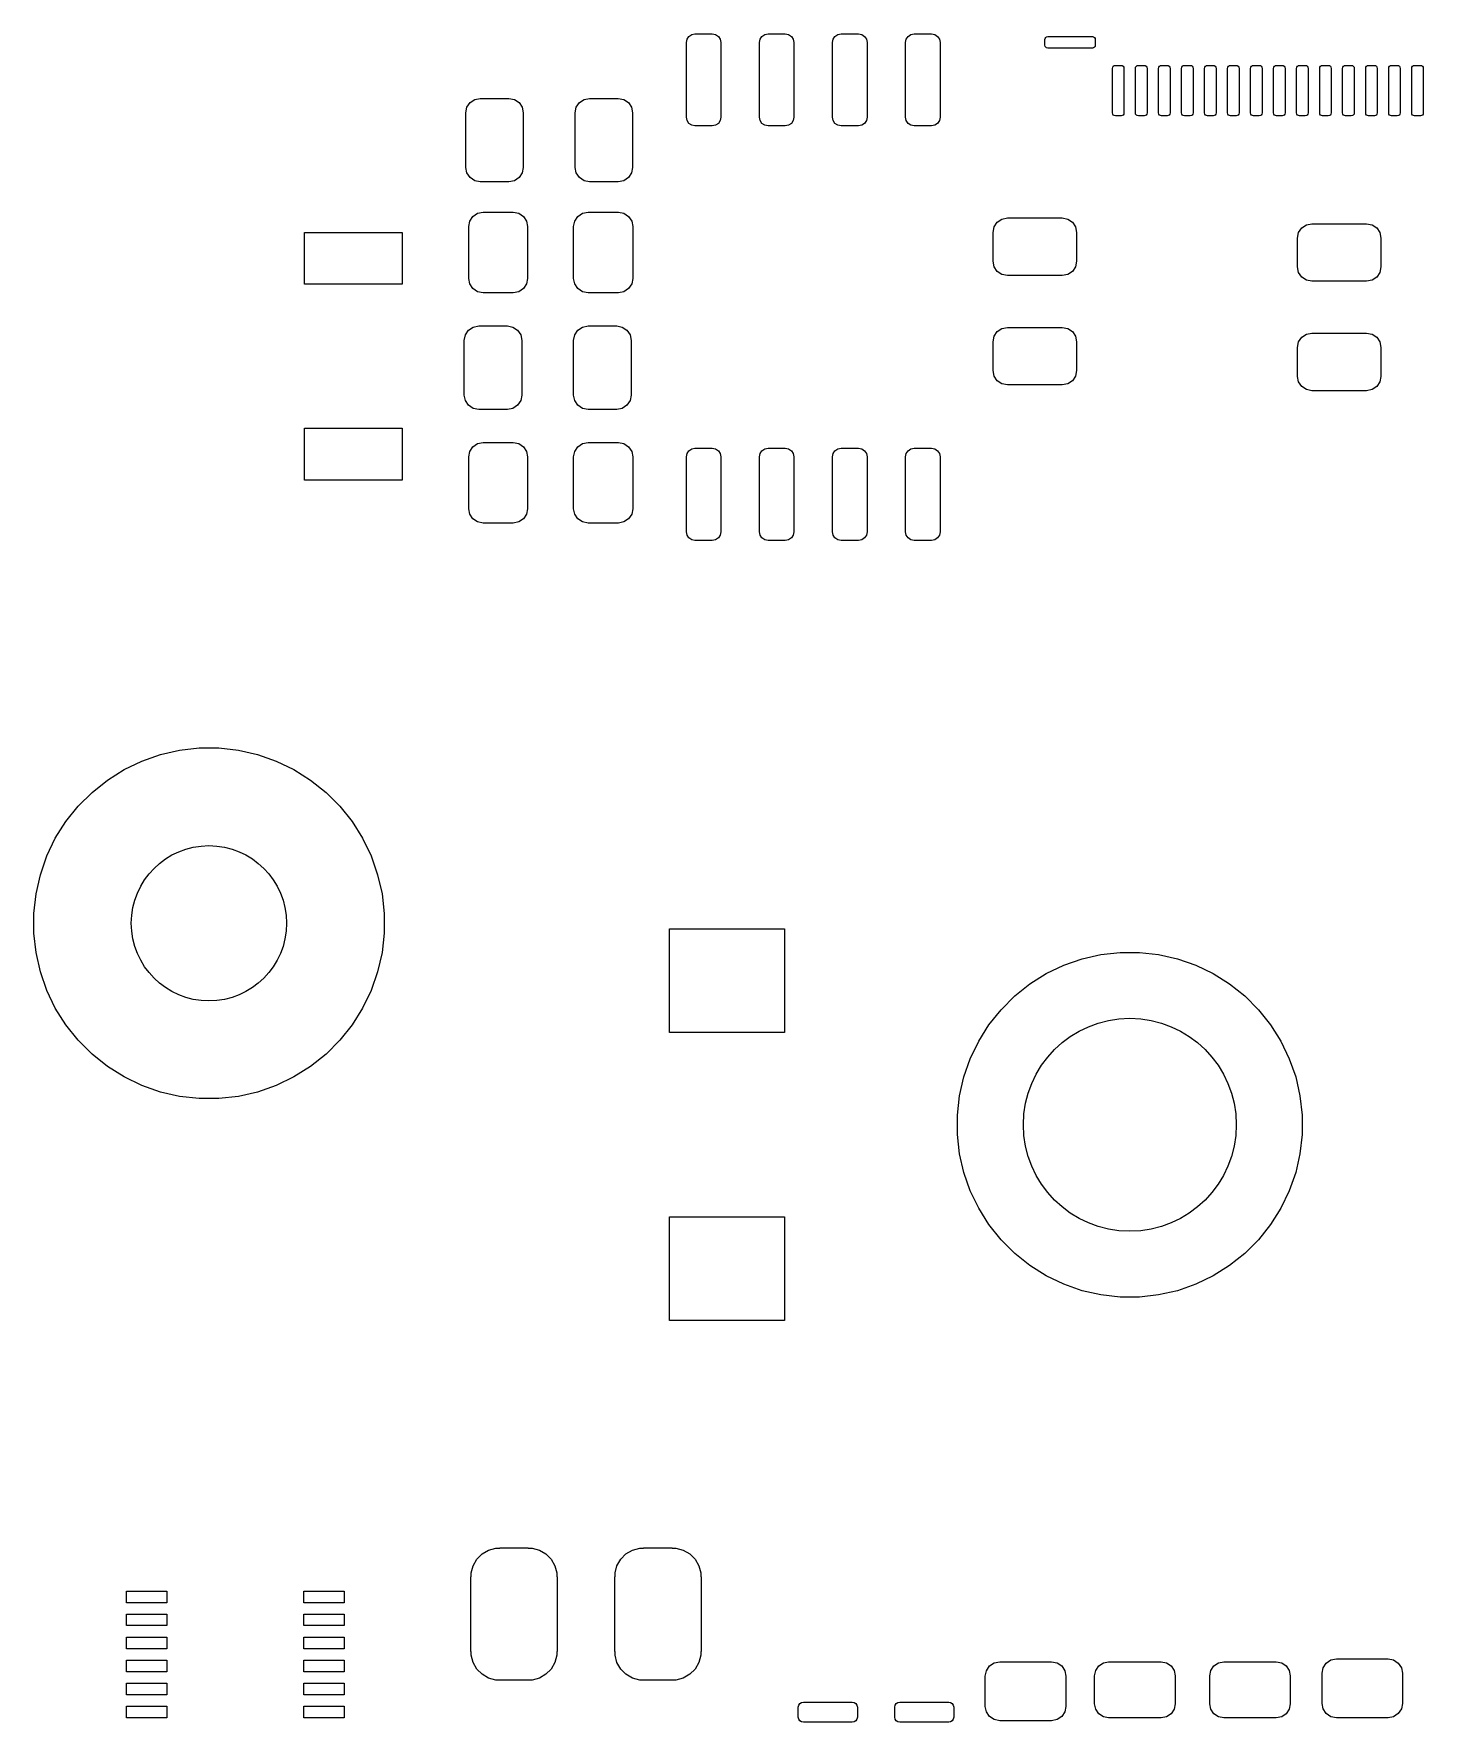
# Model space of a CAD drawing. Header units: inches. Extents: x 0.71 to 7.54, y -5.09 to -0.82.
# Drawn here: x 3.384 to 4.335, y -3.046 to -1.892 of the extents above; entities that cross this region are included whole.
import ezdxf

# ---------------------------------------------------------------- set-up
doc = ezdxf.new("R2010")
doc.units = ezdxf.units.IN
doc.header["$MEASUREMENT"] = 0
doc.layers.add('BLACK', color=250, linetype='CONTINUOUS')

msp = doc.modelspace()

# ---------------------------------------------------------------- linework, layer by layer
at = {"layer": 'BLACK', "linetype": 'CONTINUOUS'}
for p, q in [((3.831, -1.8954), (3.8322, -1.8935)), ((3.8322, -1.8935), (3.8342, -1.8922)), ((3.8342, -1.8922), (3.8364, -1.8917)), ((3.8364, -1.8917), (3.8482, -1.8917)), ((3.8482, -1.8917), (3.8505, -1.8922)), ((3.8505, -1.8922), (3.8524, -1.8935)), ((3.8524, -1.8935), (3.8537, -1.8954)), ((3.881, -1.8954), (3.8822, -1.8935)), ((3.8822, -1.8935), (3.8842, -1.8922)), ((3.8842, -1.8922), (3.8864, -1.8917)), ((3.8864, -1.8917), (3.8982, -1.8917)), ((3.8982, -1.8917), (3.9005, -1.8922)), ((3.9005, -1.8922), (3.9024, -1.8935)), ((3.9024, -1.8935), (3.9037, -1.8954)), ((3.931, -1.8954), (3.9322, -1.8935)), ((3.9322, -1.8935), (3.9342, -1.8922)), ((3.9342, -1.8922), (3.9364, -1.8917)), ((3.9364, -1.8917), (3.9482, -1.8917)), ((3.9482, -1.8917), (3.9505, -1.8922)), ((3.9505, -1.8922), (3.9524, -1.8935)), ((3.9524, -1.8935), (3.9537, -1.8954)), ((3.981, -1.8954), (3.9822, -1.8935)), ((3.9822, -1.8935), (3.9842, -1.8922)), ((3.9842, -1.8922), (3.9864, -1.8917)), ((3.9864, -1.8917), (3.9982, -1.8917)), ((3.9982, -1.8917), (4.0005, -1.8922)), ((4.0005, -1.8922), (4.0024, -1.8935)), ((4.0024, -1.8935), (4.0037, -1.8954)), ((3.8305, -1.8976), (3.831, -1.8954)), ((3.8305, -1.9488), (3.8305, -1.8976)), ((3.8537, -1.8954), (3.8541, -1.8976)), ((3.8541, -1.8976), (3.8541, -1.9488)), ((3.8805, -1.8976), (3.881, -1.8954)), ((3.8805, -1.9488), (3.8805, -1.8976)), ((3.9037, -1.8954), (3.9041, -1.8976)), ((3.9041, -1.8976), (3.9041, -1.9488)), ((3.9305, -1.8976), (3.931, -1.8954)), ((3.9305, -1.9488), (3.9305, -1.8976)), ((3.9537, -1.8954), (3.9541, -1.8976)), ((3.9541, -1.8976), (3.9541, -1.9488)), ((3.9805, -1.8976), (3.981, -1.8954)), ((3.9805, -1.9488), (3.9805, -1.8976)), ((4.0037, -1.8954), (4.0041, -1.8976)), ((4.0041, -1.8976), (4.0041, -1.9488)), ((4.0758, -1.8957), (4.0759, -1.8949)), ((4.0758, -1.8996), (4.0758, -1.8957)), ((4.0759, -1.9004), (4.0758, -1.8996)), ((4.0759, -1.8949), (4.0764, -1.8943)), ((4.0764, -1.901), (4.0759, -1.9004)), ((4.0764, -1.8943), (4.077, -1.8939)), ((4.077, -1.9014), (4.0764, -1.901)), ((4.077, -1.8939), (4.0778, -1.8937)), ((4.0778, -1.9016), (4.077, -1.9014)), ((4.0778, -1.8937), (4.1083, -1.8937)), ((4.1083, -1.9016), (4.0778, -1.9016)), ((4.1083, -1.8937), (4.109, -1.8939)), ((4.109, -1.9014), (4.1083, -1.9016)), ((4.109, -1.8939), (4.1097, -1.8943)), ((4.1097, -1.901), (4.109, -1.9014)), ((4.1097, -1.8943), (4.1101, -1.8949)), ((4.1101, -1.9004), (4.1097, -1.901)), ((4.1101, -1.8949), (4.1102, -1.8957)), ((4.1102, -1.8996), (4.1101, -1.9004)), ((4.1102, -1.8957), (4.1102, -1.8996)), ((4.122, -1.9154), (4.1222, -1.9146)), ((4.122, -1.9459), (4.122, -1.9154)), ((4.1222, -1.9146), (4.1226, -1.914)), ((4.1226, -1.914), (4.1233, -1.9135)), ((4.1233, -1.9135), (4.124, -1.9134)), ((4.124, -1.9134), (4.128, -1.9134)), ((4.128, -1.9134), (4.1287, -1.9135)), ((4.1287, -1.9135), (4.1293, -1.914)), ((4.1293, -1.914), (4.1298, -1.9146)), ((4.1298, -1.9146), (4.1299, -1.9154)), ((4.1299, -1.9154), (4.1299, -1.9459)), ((4.1378, -1.9154), (4.1379, -1.9146)), ((4.1378, -1.9459), (4.1378, -1.9154)), ((4.1379, -1.9146), (4.1384, -1.914)), ((4.1384, -1.914), (4.139, -1.9135)), ((4.139, -1.9135), (4.1398, -1.9134)), ((4.1398, -1.9134), (4.1437, -1.9134)), ((4.1437, -1.9134), (4.1445, -1.9135)), ((4.1445, -1.9135), (4.1451, -1.914)), ((4.1451, -1.914), (4.1455, -1.9146)), ((4.1455, -1.9146), (4.1457, -1.9154)), ((4.1457, -1.9154), (4.1457, -1.9459)), ((4.1535, -1.9154), (4.1537, -1.9146)), ((4.1535, -1.9459), (4.1535, -1.9154)), ((4.1537, -1.9146), (4.1541, -1.914)), ((4.1541, -1.914), (4.1548, -1.9135)), ((4.1548, -1.9135), (4.1555, -1.9134)), ((4.1555, -1.9134), (4.1594, -1.9134)), ((4.1594, -1.9134), (4.1602, -1.9135)), ((4.1602, -1.9135), (4.1608, -1.914)), ((4.1608, -1.914), (4.1613, -1.9146)), ((4.1613, -1.9146), (4.1614, -1.9154)), ((4.1614, -1.9154), (4.1614, -1.9459)), ((4.1693, -1.9154), (4.1694, -1.9146)), ((4.1693, -1.9459), (4.1693, -1.9154)), ((4.1694, -1.9146), (4.1699, -1.914)), ((4.1699, -1.914), (4.1705, -1.9135)), ((4.1705, -1.9135), (4.1713, -1.9134)), ((4.1713, -1.9134), (4.1752, -1.9134)), ((4.1752, -1.9134), (4.176, -1.9135)), ((4.176, -1.9135), (4.1766, -1.914)), ((4.1766, -1.914), (4.177, -1.9146)), ((4.177, -1.9146), (4.1772, -1.9154)), ((4.1772, -1.9154), (4.1772, -1.9459)), ((4.185, -1.9154), (4.1852, -1.9146)), ((4.185, -1.9459), (4.185, -1.9154)), ((4.1852, -1.9146), (4.1856, -1.914)), ((4.1856, -1.914), (4.1863, -1.9135)), ((4.1863, -1.9135), (4.187, -1.9134)), ((4.187, -1.9134), (4.1909, -1.9134)), ((4.1909, -1.9134), (4.1917, -1.9135)), ((4.1917, -1.9135), (4.1923, -1.914)), ((4.1923, -1.914), (4.1928, -1.9146)), ((4.1928, -1.9146), (4.1929, -1.9154)), ((4.1929, -1.9154), (4.1929, -1.9459)), ((4.2008, -1.9154), (4.2009, -1.9146)), ((4.2008, -1.9459), (4.2008, -1.9154)), ((4.2009, -1.9146), (4.2014, -1.914)), ((4.2014, -1.914), (4.202, -1.9135)), ((4.202, -1.9135), (4.2028, -1.9134)), ((4.2028, -1.9134), (4.2067, -1.9134)), ((4.2067, -1.9134), (4.2074, -1.9135)), ((4.2074, -1.9135), (4.2081, -1.914)), ((4.2081, -1.914), (4.2085, -1.9146)), ((4.2085, -1.9146), (4.2087, -1.9154)), ((4.2087, -1.9154), (4.2087, -1.9459)), ((4.2165, -1.9154), (4.2167, -1.9146)), ((4.2165, -1.9459), (4.2165, -1.9154)), ((4.2167, -1.9146), (4.2171, -1.914)), ((4.2171, -1.914), (4.2178, -1.9135)), ((4.2178, -1.9135), (4.2185, -1.9134)), ((4.2185, -1.9134), (4.2224, -1.9134)), ((4.2224, -1.9134), (4.2232, -1.9135)), ((4.2232, -1.9135), (4.2238, -1.914)), ((4.2238, -1.914), (4.2243, -1.9146)), ((4.2243, -1.9146), (4.2244, -1.9154)), ((4.2244, -1.9154), (4.2244, -1.9459)), ((4.2323, -1.9154), (4.2324, -1.9146)), ((4.2323, -1.9459), (4.2323, -1.9154)), ((4.2324, -1.9146), (4.2329, -1.914)), ((4.2329, -1.914), (4.2335, -1.9135)), ((4.2335, -1.9135), (4.2343, -1.9134)), ((4.2343, -1.9134), (4.2382, -1.9134)), ((4.2382, -1.9134), (4.2389, -1.9135)), ((4.2389, -1.9135), (4.2396, -1.914)), ((4.2396, -1.914), (4.24, -1.9146)), ((4.24, -1.9146), (4.2402, -1.9154)), ((4.2402, -1.9154), (4.2402, -1.9459)), ((4.248, -1.9154), (4.2482, -1.9146)), ((4.248, -1.9459), (4.248, -1.9154)), ((4.2482, -1.9146), (4.2486, -1.914)), ((4.2486, -1.914), (4.2492, -1.9135)), ((4.2492, -1.9135), (4.25, -1.9134)), ((4.25, -1.9134), (4.2539, -1.9134)), ((4.2539, -1.9134), (4.2547, -1.9135)), ((4.2547, -1.9135), (4.2553, -1.914)), ((4.2553, -1.914), (4.2558, -1.9146)), ((4.2558, -1.9146), (4.2559, -1.9154)), ((4.2559, -1.9154), (4.2559, -1.9459)), ((4.2638, -1.9154), (4.2639, -1.9146)), ((4.2638, -1.9459), (4.2638, -1.9154)), ((4.2639, -1.9146), (4.2644, -1.914)), ((4.2644, -1.914), (4.265, -1.9135)), ((4.265, -1.9135), (4.2657, -1.9134)), ((4.2657, -1.9134), (4.2697, -1.9134)), ((4.2697, -1.9134), (4.2704, -1.9135)), ((4.2704, -1.9135), (4.2711, -1.914)), ((4.2711, -1.914), (4.2715, -1.9146)), ((4.2715, -1.9146), (4.2717, -1.9154)), ((4.2717, -1.9154), (4.2717, -1.9459)), ((4.2795, -1.9154), (4.2797, -1.9146)), ((4.2795, -1.9459), (4.2795, -1.9154)), ((4.2797, -1.9146), (4.2801, -1.914)), ((4.2801, -1.914), (4.2807, -1.9135)), ((4.2807, -1.9135), (4.2815, -1.9134)), ((4.2815, -1.9134), (4.2854, -1.9134)), ((4.2854, -1.9134), (4.2862, -1.9135)), ((4.2862, -1.9135), (4.2868, -1.914)), ((4.2868, -1.914), (4.2873, -1.9146)), ((4.2873, -1.9146), (4.2874, -1.9154)), ((4.2874, -1.9154), (4.2874, -1.9459)), ((4.2953, -1.9154), (4.2954, -1.9146)), ((4.2953, -1.9459), (4.2953, -1.9154)), ((4.2954, -1.9146), (4.2959, -1.914)), ((4.2959, -1.914), (4.2965, -1.9135)), ((4.2965, -1.9135), (4.2972, -1.9134)), ((4.2972, -1.9134), (4.3012, -1.9134)), ((4.3012, -1.9134), (4.3019, -1.9135)), ((4.3019, -1.9135), (4.3026, -1.914)), ((4.3026, -1.914), (4.303, -1.9146)), ((4.303, -1.9146), (4.3031, -1.9154)), ((4.3031, -1.9154), (4.3031, -1.9459)), ((4.311, -1.9154), (4.3112, -1.9146)), ((4.311, -1.9459), (4.311, -1.9154)), ((4.3112, -1.9146), (4.3116, -1.914)), ((4.3116, -1.914), (4.3122, -1.9135)), ((4.3122, -1.9135), (4.313, -1.9134)), ((4.313, -1.9134), (4.3169, -1.9134)), ((4.3169, -1.9134), (4.3177, -1.9135)), ((4.3177, -1.9135), (4.3183, -1.914)), ((4.3183, -1.914), (4.3187, -1.9146)), ((4.3187, -1.9146), (4.3189, -1.9154)), ((4.3189, -1.9154), (4.3189, -1.9459)), ((4.3268, -1.9154), (4.3269, -1.9146)), ((4.3268, -1.9459), (4.3268, -1.9154)), ((4.3269, -1.9146), (4.3273, -1.914)), ((4.3273, -1.914), (4.328, -1.9135)), ((4.328, -1.9135), (4.3287, -1.9134)), ((4.3287, -1.9134), (4.3327, -1.9134)), ((4.3327, -1.9134), (4.3334, -1.9135)), ((4.3334, -1.9135), (4.3341, -1.914)), ((4.3341, -1.914), (4.3345, -1.9146)), ((4.3345, -1.9146), (4.3346, -1.9154)), ((4.3346, -1.9154), (4.3346, -1.9459)), ((3.6803, -1.9419), (3.6825, -1.9387)), ((3.6825, -1.9387), (3.6857, -1.9366)), ((3.6857, -1.9366), (3.6894, -1.9359)), ((3.6894, -1.9359), (3.7091, -1.9359)), ((3.7091, -1.9359), (3.7129, -1.9366)), ((3.7129, -1.9366), (3.7161, -1.9387)), ((3.7161, -1.9387), (3.7182, -1.9419)), ((3.7551, -1.9419), (3.7573, -1.9387)), ((3.7573, -1.9387), (3.7605, -1.9366)), ((3.7605, -1.9366), (3.7642, -1.9359)), ((3.7642, -1.9359), (3.7839, -1.9359)), ((3.7839, -1.9359), (3.7877, -1.9366)), ((3.7877, -1.9366), (3.7909, -1.9387)), ((3.7909, -1.9387), (3.793, -1.9419)), ((3.6796, -1.9457), (3.6803, -1.9419)), ((3.6796, -1.9831), (3.6796, -1.9457)), ((3.7182, -1.9419), (3.7189, -1.9457)), ((3.7189, -1.9457), (3.7189, -1.9831)), ((3.7544, -1.9457), (3.7551, -1.9419)), ((3.7544, -1.9831), (3.7544, -1.9457)), ((3.793, -1.9419), (3.7937, -1.9457)), ((3.7937, -1.9457), (3.7937, -1.9831)), ((3.831, -1.9511), (3.8305, -1.9488)), ((3.8322, -1.953), (3.831, -1.9511)), ((3.8537, -1.9511), (3.8524, -1.953)), ((3.8541, -1.9488), (3.8537, -1.9511)), ((3.881, -1.9511), (3.8805, -1.9488)), ((3.8822, -1.953), (3.881, -1.9511)), ((3.9037, -1.9511), (3.9024, -1.953)), ((3.9041, -1.9488), (3.9037, -1.9511)), ((3.931, -1.9511), (3.9305, -1.9488)), ((3.9322, -1.953), (3.931, -1.9511)), ((3.9537, -1.9511), (3.9524, -1.953)), ((3.9541, -1.9488), (3.9537, -1.9511)), ((3.981, -1.9511), (3.9805, -1.9488)), ((3.9822, -1.953), (3.981, -1.9511)), ((4.0037, -1.9511), (4.0024, -1.953)), ((4.0041, -1.9488), (4.0037, -1.9511)), ((4.1222, -1.9466), (4.122, -1.9459)), ((4.1226, -1.9473), (4.1222, -1.9466)), ((4.1233, -1.9477), (4.1226, -1.9473)), ((4.124, -1.9478), (4.1233, -1.9477)), ((4.128, -1.9478), (4.124, -1.9478)), ((4.1287, -1.9477), (4.128, -1.9478)), ((4.1293, -1.9473), (4.1287, -1.9477)), ((4.1298, -1.9466), (4.1293, -1.9473)), ((4.1299, -1.9459), (4.1298, -1.9466)), ((4.1379, -1.9466), (4.1378, -1.9459)), ((4.1384, -1.9473), (4.1379, -1.9466)), ((4.139, -1.9477), (4.1384, -1.9473)), ((4.1398, -1.9478), (4.139, -1.9477)), ((4.1437, -1.9478), (4.1398, -1.9478)), ((4.1445, -1.9477), (4.1437, -1.9478)), ((4.1451, -1.9473), (4.1445, -1.9477)), ((4.1455, -1.9466), (4.1451, -1.9473)), ((4.1457, -1.9459), (4.1455, -1.9466)), ((4.1537, -1.9466), (4.1535, -1.9459)), ((4.1541, -1.9473), (4.1537, -1.9466)), ((4.1548, -1.9477), (4.1541, -1.9473)), ((4.1555, -1.9478), (4.1548, -1.9477)), ((4.1594, -1.9478), (4.1555, -1.9478)), ((4.1602, -1.9477), (4.1594, -1.9478)), ((4.1608, -1.9473), (4.1602, -1.9477)), ((4.1613, -1.9466), (4.1608, -1.9473)), ((4.1614, -1.9459), (4.1613, -1.9466)), ((4.1694, -1.9466), (4.1693, -1.9459)), ((4.1699, -1.9473), (4.1694, -1.9466)), ((4.1705, -1.9477), (4.1699, -1.9473)), ((4.1713, -1.9478), (4.1705, -1.9477)), ((4.1752, -1.9478), (4.1713, -1.9478)), ((4.176, -1.9477), (4.1752, -1.9478)), ((4.1766, -1.9473), (4.176, -1.9477)), ((4.177, -1.9466), (4.1766, -1.9473)), ((4.1772, -1.9459), (4.177, -1.9466)), ((4.1852, -1.9466), (4.185, -1.9459)), ((4.1856, -1.9473), (4.1852, -1.9466)), ((4.1863, -1.9477), (4.1856, -1.9473)), ((4.187, -1.9478), (4.1863, -1.9477)), ((4.1909, -1.9478), (4.187, -1.9478)), ((4.1917, -1.9477), (4.1909, -1.9478)), ((4.1923, -1.9473), (4.1917, -1.9477)), ((4.1928, -1.9466), (4.1923, -1.9473)), ((4.1929, -1.9459), (4.1928, -1.9466)), ((4.2009, -1.9466), (4.2008, -1.9459)), ((4.2014, -1.9473), (4.2009, -1.9466)), ((4.202, -1.9477), (4.2014, -1.9473)), ((4.2028, -1.9478), (4.202, -1.9477)), ((4.2067, -1.9478), (4.2028, -1.9478)), ((4.2074, -1.9477), (4.2067, -1.9478)), ((4.2081, -1.9473), (4.2074, -1.9477)), ((4.2085, -1.9466), (4.2081, -1.9473)), ((4.2087, -1.9459), (4.2085, -1.9466)), ((4.2167, -1.9466), (4.2165, -1.9459)), ((4.2171, -1.9473), (4.2167, -1.9466)), ((4.2178, -1.9477), (4.2171, -1.9473)), ((4.2185, -1.9478), (4.2178, -1.9477)), ((4.2224, -1.9478), (4.2185, -1.9478)), ((4.2232, -1.9477), (4.2224, -1.9478)), ((4.2238, -1.9473), (4.2232, -1.9477)), ((4.2243, -1.9466), (4.2238, -1.9473)), ((4.2244, -1.9459), (4.2243, -1.9466)), ((4.2324, -1.9466), (4.2323, -1.9459)), ((4.2329, -1.9473), (4.2324, -1.9466)), ((4.2335, -1.9477), (4.2329, -1.9473)), ((4.2343, -1.9478), (4.2335, -1.9477)), ((4.2382, -1.9478), (4.2343, -1.9478)), ((4.2389, -1.9477), (4.2382, -1.9478)), ((4.2396, -1.9473), (4.2389, -1.9477)), ((4.24, -1.9466), (4.2396, -1.9473)), ((4.2402, -1.9459), (4.24, -1.9466)), ((4.2482, -1.9466), (4.248, -1.9459)), ((4.2486, -1.9473), (4.2482, -1.9466)), ((4.2492, -1.9477), (4.2486, -1.9473)), ((4.25, -1.9478), (4.2492, -1.9477)), ((4.2539, -1.9478), (4.25, -1.9478)), ((4.2547, -1.9477), (4.2539, -1.9478)), ((4.2553, -1.9473), (4.2547, -1.9477)), ((4.2558, -1.9466), (4.2553, -1.9473)), ((4.2559, -1.9459), (4.2558, -1.9466)), ((4.2639, -1.9466), (4.2638, -1.9459)), ((4.2644, -1.9473), (4.2639, -1.9466)), ((4.265, -1.9477), (4.2644, -1.9473)), ((4.2657, -1.9478), (4.265, -1.9477)), ((4.2697, -1.9478), (4.2657, -1.9478)), ((4.2704, -1.9477), (4.2697, -1.9478)), ((4.2711, -1.9473), (4.2704, -1.9477)), ((4.2715, -1.9466), (4.2711, -1.9473)), ((4.2717, -1.9459), (4.2715, -1.9466)), ((4.2797, -1.9466), (4.2795, -1.9459)), ((4.2801, -1.9473), (4.2797, -1.9466)), ((4.2807, -1.9477), (4.2801, -1.9473)), ((4.2815, -1.9478), (4.2807, -1.9477)), ((4.2854, -1.9478), (4.2815, -1.9478)), ((4.2862, -1.9477), (4.2854, -1.9478)), ((4.2868, -1.9473), (4.2862, -1.9477)), ((4.2873, -1.9466), (4.2868, -1.9473)), ((4.2874, -1.9459), (4.2873, -1.9466)), ((4.2954, -1.9466), (4.2953, -1.9459)), ((4.2959, -1.9473), (4.2954, -1.9466)), ((4.2965, -1.9477), (4.2959, -1.9473)), ((4.2972, -1.9478), (4.2965, -1.9477)), ((4.3012, -1.9478), (4.2972, -1.9478)), ((4.3019, -1.9477), (4.3012, -1.9478)), ((4.3026, -1.9473), (4.3019, -1.9477)), ((4.303, -1.9466), (4.3026, -1.9473)), ((4.3031, -1.9459), (4.303, -1.9466)), ((4.3112, -1.9466), (4.311, -1.9459)), ((4.3116, -1.9473), (4.3112, -1.9466)), ((4.3122, -1.9477), (4.3116, -1.9473)), ((4.313, -1.9478), (4.3122, -1.9477)), ((4.3169, -1.9478), (4.313, -1.9478)), ((4.3177, -1.9477), (4.3169, -1.9478)), ((4.3183, -1.9473), (4.3177, -1.9477)), ((4.3187, -1.9466), (4.3183, -1.9473)), ((4.3189, -1.9459), (4.3187, -1.9466)), ((4.3269, -1.9466), (4.3268, -1.9459)), ((4.3273, -1.9473), (4.3269, -1.9466)), ((4.328, -1.9477), (4.3273, -1.9473)), ((4.3287, -1.9478), (4.328, -1.9477)), ((4.3327, -1.9478), (4.3287, -1.9478)), ((4.3334, -1.9477), (4.3327, -1.9478)), ((4.3341, -1.9473), (4.3334, -1.9477)), ((4.3345, -1.9466), (4.3341, -1.9473)), ((4.3346, -1.9459), (4.3345, -1.9466)), ((3.8342, -1.9543), (3.8322, -1.953)), ((3.8364, -1.9547), (3.8342, -1.9543)), ((3.8482, -1.9547), (3.8364, -1.9547)), ((3.8505, -1.9543), (3.8482, -1.9547)), ((3.8524, -1.953), (3.8505, -1.9543)), ((3.8842, -1.9543), (3.8822, -1.953)), ((3.8864, -1.9547), (3.8842, -1.9543)), ((3.8982, -1.9547), (3.8864, -1.9547)), ((3.9005, -1.9543), (3.8982, -1.9547)), ((3.9024, -1.953), (3.9005, -1.9543)), ((3.9342, -1.9543), (3.9322, -1.953)), ((3.9364, -1.9547), (3.9342, -1.9543)), ((3.9482, -1.9547), (3.9364, -1.9547)), ((3.9505, -1.9543), (3.9482, -1.9547)), ((3.9524, -1.953), (3.9505, -1.9543)), ((3.9842, -1.9543), (3.9822, -1.953)), ((3.9864, -1.9547), (3.9842, -1.9543)), ((3.9982, -1.9547), (3.9864, -1.9547)), ((4.0005, -1.9543), (3.9982, -1.9547)), ((4.0024, -1.953), (4.0005, -1.9543)), ((3.6803, -1.9869), (3.6796, -1.9831)), ((3.7189, -1.9831), (3.7182, -1.9869)), ((3.7551, -1.9869), (3.7544, -1.9831)), ((3.7937, -1.9831), (3.793, -1.9869)), ((3.6825, -1.9901), (3.6803, -1.9869)), ((3.6857, -1.9922), (3.6825, -1.9901)), ((3.6894, -1.9929), (3.6857, -1.9922)), ((3.7091, -1.9929), (3.6894, -1.9929)), ((3.7129, -1.9922), (3.7091, -1.9929)), ((3.7161, -1.9901), (3.7129, -1.9922)), ((3.7182, -1.9869), (3.7161, -1.9901)), ((3.7573, -1.9901), (3.7551, -1.9869)), ((3.7605, -1.9922), (3.7573, -1.9901)), ((3.7642, -1.9929), (3.7605, -1.9922)), ((3.7839, -1.9929), (3.7642, -1.9929)), ((3.7877, -1.9922), (3.7839, -1.9929)), ((3.7909, -1.9901), (3.7877, -1.9922)), ((3.793, -1.9869), (3.7909, -1.9901)), ((3.6816, -2.0236), (3.6823, -2.0199)), ((3.6823, -2.0199), (3.6845, -2.0167)), ((3.6845, -2.0167), (3.6877, -2.0145)), ((3.6877, -2.0145), (3.6914, -2.0138)), ((3.6914, -2.0138), (3.7121, -2.0138)), ((3.7121, -2.0138), (3.7159, -2.0145)), ((3.7159, -2.0145), (3.7191, -2.0167)), ((3.7191, -2.0167), (3.7212, -2.0199)), ((3.7212, -2.0199), (3.7219, -2.0236)), ((3.7534, -2.0236), (3.7542, -2.0199)), ((3.7542, -2.0199), (3.7563, -2.0167)), ((3.7563, -2.0167), (3.7595, -2.0145)), ((3.7595, -2.0145), (3.7633, -2.0138)), ((3.7633, -2.0138), (3.784, -2.0138)), ((3.784, -2.0138), (3.7877, -2.0145)), ((3.7877, -2.0145), (3.7909, -2.0167)), ((3.7909, -2.0167), (3.7931, -2.0199)), ((3.7931, -2.0199), (3.7938, -2.0236)), ((4.0432, -2.0206), (4.0464, -2.0185)), ((4.0464, -2.0185), (4.0502, -2.0177)), ((4.0502, -2.0177), (4.0876, -2.0177)), ((4.0876, -2.0177), (4.0914, -2.0185)), ((4.0914, -2.0185), (4.0946, -2.0206)), ((3.5693, -2.063), (3.5693, -2.0276)), ((3.5693, -2.0276), (3.6362, -2.0276)), ((3.6362, -2.0276), (3.6362, -2.063)), ((3.6816, -2.0591), (3.6816, -2.0236)), ((3.7219, -2.0236), (3.7219, -2.0591)), ((3.7534, -2.0591), (3.7534, -2.0236)), ((3.7938, -2.0236), (3.7938, -2.0591)), ((4.0404, -2.0276), (4.0411, -2.0238)), ((4.0404, -2.0472), (4.0404, -2.0276)), ((4.0411, -2.0238), (4.0432, -2.0206)), ((4.0946, -2.0206), (4.0967, -2.0238)), ((4.0967, -2.0238), (4.0974, -2.0276)), ((4.0974, -2.0276), (4.0974, -2.0472)), ((4.2486, -2.0315), (4.2494, -2.0277)), ((4.2486, -2.0512), (4.2486, -2.0315)), ((4.2494, -2.0277), (4.2515, -2.0245)), ((4.2515, -2.0245), (4.2547, -2.0224)), ((4.2547, -2.0224), (4.2585, -2.0217)), ((4.2585, -2.0217), (4.2959, -2.0217)), ((4.2959, -2.0217), (4.2996, -2.0224)), ((4.2996, -2.0224), (4.3028, -2.0245)), ((4.3028, -2.0245), (4.305, -2.0277)), ((4.305, -2.0277), (4.3057, -2.0315)), ((4.3057, -2.0315), (4.3057, -2.0512)), ((4.0411, -2.051), (4.0404, -2.0472)), ((4.0432, -2.0542), (4.0411, -2.051)), ((4.0464, -2.0563), (4.0432, -2.0542)), ((4.0946, -2.0542), (4.0914, -2.0563)), ((4.0967, -2.051), (4.0946, -2.0542)), ((4.0974, -2.0472), (4.0967, -2.051)), ((4.2494, -2.0549), (4.2486, -2.0512)), ((4.2515, -2.0581), (4.2494, -2.0549)), ((4.305, -2.0549), (4.3028, -2.0581)), ((4.3057, -2.0512), (4.305, -2.0549)), ((3.6362, -2.063), (3.5693, -2.063)), ((3.6823, -2.0628), (3.6816, -2.0591)), ((3.6845, -2.066), (3.6823, -2.0628)), ((3.6877, -2.0681), (3.6845, -2.066)), ((3.7191, -2.066), (3.7159, -2.0681)), ((3.7212, -2.0628), (3.7191, -2.066)), ((3.7219, -2.0591), (3.7212, -2.0628)), ((3.7542, -2.0628), (3.7534, -2.0591)), ((3.7563, -2.066), (3.7542, -2.0628)), ((3.7595, -2.0681), (3.7563, -2.066)), ((3.7909, -2.066), (3.7877, -2.0681)), ((3.7931, -2.0628), (3.7909, -2.066)), ((3.7938, -2.0591), (3.7931, -2.0628)), ((4.0502, -2.0571), (4.0464, -2.0563)), ((4.0876, -2.0571), (4.0502, -2.0571)), ((4.0914, -2.0563), (4.0876, -2.0571)), ((4.2547, -2.0603), (4.2515, -2.0581)), ((4.2585, -2.061), (4.2547, -2.0603)), ((4.2959, -2.061), (4.2585, -2.061)), ((4.2996, -2.0603), (4.2959, -2.061)), ((4.3028, -2.0581), (4.2996, -2.0603)), ((3.6914, -2.0689), (3.6877, -2.0681)), ((3.7121, -2.0689), (3.6914, -2.0689)), ((3.7159, -2.0681), (3.7121, -2.0689)), ((3.7633, -2.0689), (3.7595, -2.0681)), ((3.784, -2.0689), (3.7633, -2.0689)), ((3.7877, -2.0681), (3.784, -2.0689)), ((3.6786, -2.1014), (3.6794, -2.0976)), ((3.6786, -2.1388), (3.6786, -2.1014)), ((3.6794, -2.0976), (3.6815, -2.0944)), ((3.6815, -2.0944), (3.6847, -2.0923)), ((3.6847, -2.0923), (3.6885, -2.0915)), ((3.6885, -2.0915), (3.7082, -2.0915)), ((3.7082, -2.0915), (3.7119, -2.0923)), ((3.7119, -2.0923), (3.7151, -2.0944)), ((3.7151, -2.0944), (3.7173, -2.0976)), ((3.7173, -2.0976), (3.718, -2.1014)), ((3.718, -2.1014), (3.718, -2.1388)), ((3.7534, -2.1014), (3.7542, -2.0976)), ((3.7534, -2.1388), (3.7534, -2.1014)), ((3.7542, -2.0976), (3.7563, -2.0944)), ((3.7563, -2.0944), (3.7595, -2.0923)), ((3.7595, -2.0923), (3.7633, -2.0915)), ((3.7633, -2.0915), (3.783, -2.0915)), ((3.783, -2.0915), (3.7867, -2.0923)), ((3.7867, -2.0923), (3.7899, -2.0944)), ((3.7899, -2.0944), (3.7921, -2.0976)), ((3.7921, -2.0976), (3.7928, -2.1014)), ((3.7928, -2.1014), (3.7928, -2.1388)), ((4.0404, -2.1024), (4.0411, -2.0986)), ((4.0411, -2.0986), (4.0432, -2.0954)), ((4.0432, -2.0954), (4.0464, -2.0933)), ((4.0464, -2.0933), (4.0502, -2.0925)), ((4.0502, -2.0925), (4.0876, -2.0925)), ((4.0876, -2.0925), (4.0914, -2.0933)), ((4.0914, -2.0933), (4.0946, -2.0954)), ((4.0946, -2.0954), (4.0967, -2.0986)), ((4.0967, -2.0986), (4.0974, -2.1024)), ((4.2494, -2.1025), (4.2515, -2.0993)), ((4.2515, -2.0993), (4.2547, -2.0972)), ((4.2547, -2.0972), (4.2585, -2.0965)), ((4.2585, -2.0965), (4.2959, -2.0965)), ((4.2959, -2.0965), (4.2996, -2.0972)), ((4.2996, -2.0972), (4.3028, -2.0993)), ((4.3028, -2.0993), (4.305, -2.1025)), ((4.0404, -2.122), (4.0404, -2.1024)), ((4.0974, -2.1024), (4.0974, -2.122)), ((4.2486, -2.1063), (4.2494, -2.1025)), ((4.2486, -2.126), (4.2486, -2.1063)), ((4.305, -2.1025), (4.3057, -2.1063)), ((4.3057, -2.1063), (4.3057, -2.126)), ((4.0411, -2.1258), (4.0404, -2.122)), ((4.0974, -2.122), (4.0967, -2.1258)), ((4.0432, -2.129), (4.0411, -2.1258)), ((4.0464, -2.1311), (4.0432, -2.129)), ((4.0502, -2.1319), (4.0464, -2.1311)), ((4.0876, -2.1319), (4.0502, -2.1319)), ((4.0914, -2.1311), (4.0876, -2.1319)), ((4.0946, -2.129), (4.0914, -2.1311)), ((4.0967, -2.1258), (4.0946, -2.129)), ((4.2494, -2.1298), (4.2486, -2.126)), ((4.2515, -2.1329), (4.2494, -2.1298)), ((4.2547, -2.1351), (4.2515, -2.1329)), ((4.2585, -2.1358), (4.2547, -2.1351)), ((4.2959, -2.1358), (4.2585, -2.1358)), ((4.2996, -2.1351), (4.2959, -2.1358)), ((4.3028, -2.1329), (4.2996, -2.1351)), ((4.305, -2.1298), (4.3028, -2.1329)), ((4.3057, -2.126), (4.305, -2.1298)), ((3.6794, -2.1425), (3.6786, -2.1388)), ((3.6815, -2.1457), (3.6794, -2.1425)), ((3.6847, -2.1479), (3.6815, -2.1457)), ((3.7151, -2.1457), (3.7119, -2.1479)), ((3.7173, -2.1425), (3.7151, -2.1457)), ((3.718, -2.1388), (3.7173, -2.1425)), ((3.7542, -2.1425), (3.7534, -2.1388)), ((3.7563, -2.1457), (3.7542, -2.1425)), ((3.7595, -2.1479), (3.7563, -2.1457)), ((3.7899, -2.1457), (3.7867, -2.1479)), ((3.7921, -2.1425), (3.7899, -2.1457)), ((3.7928, -2.1388), (3.7921, -2.1425)), ((3.6885, -2.1486), (3.6847, -2.1479)), ((3.7082, -2.1486), (3.6885, -2.1486)), ((3.7119, -2.1479), (3.7082, -2.1486)), ((3.7633, -2.1486), (3.7595, -2.1479)), ((3.783, -2.1486), (3.7633, -2.1486)), ((3.7867, -2.1479), (3.783, -2.1486)), ((3.5693, -2.1969), (3.5693, -2.1614)), ((3.5693, -2.1614), (3.6362, -2.1614)), ((3.6362, -2.1614), (3.6362, -2.1969)), ((3.6816, -2.1811), (3.6823, -2.1773)), ((3.6816, -2.2165), (3.6816, -2.1811)), ((3.6823, -2.1773), (3.6845, -2.1741)), ((3.6845, -2.1741), (3.6877, -2.172)), ((3.6877, -2.172), (3.6914, -2.1713)), ((3.6914, -2.1713), (3.7121, -2.1713)), ((3.7121, -2.1713), (3.7159, -2.172)), ((3.7159, -2.172), (3.7191, -2.1741)), ((3.7191, -2.1741), (3.7212, -2.1773)), ((3.7212, -2.1773), (3.7219, -2.1811)), ((3.7219, -2.1811), (3.7219, -2.2165)), ((3.7534, -2.1811), (3.7542, -2.1773)), ((3.7534, -2.2165), (3.7534, -2.1811)), ((3.7542, -2.1773), (3.7563, -2.1741)), ((3.7563, -2.1741), (3.7595, -2.172)), ((3.7595, -2.172), (3.7633, -2.1713)), ((3.7633, -2.1713), (3.784, -2.1713)), ((3.784, -2.1713), (3.7877, -2.172)), ((3.7877, -2.172), (3.7909, -2.1741)), ((3.7909, -2.1741), (3.7931, -2.1773)), ((3.7931, -2.1773), (3.7938, -2.1811)), ((3.7938, -2.1811), (3.7938, -2.2165)), ((3.8305, -2.1811), (3.831, -2.1788)), ((3.8305, -2.2323), (3.8305, -2.1811)), ((3.831, -2.1788), (3.8322, -2.1769)), ((3.8322, -2.1769), (3.8342, -2.1756)), ((3.8342, -2.1756), (3.8364, -2.1752)), ((3.8364, -2.1752), (3.8482, -2.1752)), ((3.8482, -2.1752), (3.8505, -2.1756)), ((3.8505, -2.1756), (3.8524, -2.1769)), ((3.8524, -2.1769), (3.8537, -2.1788)), ((3.8537, -2.1788), (3.8541, -2.1811)), ((3.8541, -2.1811), (3.8541, -2.2323)), ((3.8805, -2.1811), (3.881, -2.1788)), ((3.8805, -2.2323), (3.8805, -2.1811)), ((3.881, -2.1788), (3.8822, -2.1769)), ((3.8822, -2.1769), (3.8842, -2.1756)), ((3.8842, -2.1756), (3.8864, -2.1752)), ((3.8864, -2.1752), (3.8982, -2.1752)), ((3.8982, -2.1752), (3.9005, -2.1756)), ((3.9005, -2.1756), (3.9024, -2.1769)), ((3.9024, -2.1769), (3.9037, -2.1788)), ((3.9037, -2.1788), (3.9041, -2.1811)), ((3.9041, -2.1811), (3.9041, -2.2323)), ((3.9305, -2.1811), (3.931, -2.1788)), ((3.9305, -2.2323), (3.9305, -2.1811)), ((3.931, -2.1788), (3.9322, -2.1769)), ((3.9322, -2.1769), (3.9342, -2.1756)), ((3.9342, -2.1756), (3.9364, -2.1752)), ((3.9364, -2.1752), (3.9482, -2.1752)), ((3.9482, -2.1752), (3.9505, -2.1756)), ((3.9505, -2.1756), (3.9524, -2.1769)), ((3.9524, -2.1769), (3.9537, -2.1788)), ((3.9537, -2.1788), (3.9541, -2.1811)), ((3.9541, -2.1811), (3.9541, -2.2323)), ((3.9805, -2.1811), (3.981, -2.1788)), ((3.9805, -2.2323), (3.9805, -2.1811)), ((3.981, -2.1788), (3.9822, -2.1769)), ((3.9822, -2.1769), (3.9842, -2.1756)), ((3.9842, -2.1756), (3.9864, -2.1752)), ((3.9864, -2.1752), (3.9982, -2.1752)), ((3.9982, -2.1752), (4.0005, -2.1756)), ((4.0005, -2.1756), (4.0024, -2.1769)), ((4.0024, -2.1769), (4.0037, -2.1788)), ((4.0037, -2.1788), (4.0041, -2.1811)), ((4.0041, -2.1811), (4.0041, -2.2323)), ((3.6362, -2.1969), (3.5693, -2.1969)), ((3.6823, -2.2203), (3.6816, -2.2165)), ((3.7219, -2.2165), (3.7212, -2.2203)), ((3.7542, -2.2203), (3.7534, -2.2165)), ((3.7938, -2.2165), (3.7931, -2.2203)), ((3.6845, -2.2235), (3.6823, -2.2203)), ((3.6877, -2.2256), (3.6845, -2.2235)), ((3.6914, -2.2264), (3.6877, -2.2256)), ((3.7121, -2.2264), (3.6914, -2.2264)), ((3.7159, -2.2256), (3.7121, -2.2264)), ((3.7191, -2.2235), (3.7159, -2.2256)), ((3.7212, -2.2203), (3.7191, -2.2235)), ((3.7563, -2.2235), (3.7542, -2.2203)), ((3.7595, -2.2256), (3.7563, -2.2235)), ((3.7633, -2.2264), (3.7595, -2.2256)), ((3.784, -2.2264), (3.7633, -2.2264)), ((3.7877, -2.2256), (3.784, -2.2264)), ((3.7909, -2.2235), (3.7877, -2.2256)), ((3.7931, -2.2203), (3.7909, -2.2235)), ((3.831, -2.2345), (3.8305, -2.2323)), ((3.8322, -2.2365), (3.831, -2.2345)), ((3.8342, -2.2377), (3.8322, -2.2365)), ((3.8364, -2.2382), (3.8342, -2.2377)), ((3.8482, -2.2382), (3.8364, -2.2382)), ((3.8505, -2.2377), (3.8482, -2.2382)), ((3.8524, -2.2365), (3.8505, -2.2377)), ((3.8537, -2.2345), (3.8524, -2.2365)), ((3.8541, -2.2323), (3.8537, -2.2345)), ((3.881, -2.2345), (3.8805, -2.2323)), ((3.8822, -2.2365), (3.881, -2.2345)), ((3.8842, -2.2377), (3.8822, -2.2365)), ((3.8864, -2.2382), (3.8842, -2.2377)), ((3.8982, -2.2382), (3.8864, -2.2382)), ((3.9005, -2.2377), (3.8982, -2.2382)), ((3.9024, -2.2365), (3.9005, -2.2377)), ((3.9037, -2.2345), (3.9024, -2.2365)), ((3.9041, -2.2323), (3.9037, -2.2345)), ((3.931, -2.2345), (3.9305, -2.2323)), ((3.9322, -2.2365), (3.931, -2.2345)), ((3.9342, -2.2377), (3.9322, -2.2365)), ((3.9364, -2.2382), (3.9342, -2.2377)), ((3.9482, -2.2382), (3.9364, -2.2382)), ((3.9505, -2.2377), (3.9482, -2.2382)), ((3.9524, -2.2365), (3.9505, -2.2377)), ((3.9537, -2.2345), (3.9524, -2.2365)), ((3.9541, -2.2323), (3.9537, -2.2345)), ((3.981, -2.2345), (3.9805, -2.2323)), ((3.9822, -2.2365), (3.981, -2.2345)), ((3.9842, -2.2377), (3.9822, -2.2365)), ((3.9864, -2.2382), (3.9842, -2.2377)), ((3.9982, -2.2382), (3.9864, -2.2382)), ((4.0005, -2.2377), (3.9982, -2.2382)), ((4.0024, -2.2365), (4.0005, -2.2377)), ((4.0037, -2.2345), (4.0024, -2.2365)), ((4.0041, -2.2323), (4.0037, -2.2345)), ((3.4459, -2.3949), (3.458, -2.3891)), ((3.458, -2.3891), (3.4707, -2.3846)), ((3.4707, -2.3846), (3.4838, -2.3816)), ((3.4838, -2.3816), (3.4972, -2.3801)), ((3.4972, -2.3801), (3.5107, -2.3801)), ((3.5107, -2.3801), (3.5241, -2.3816)), ((3.5241, -2.3816), (3.5372, -2.3846)), ((3.5372, -2.3846), (3.5499, -2.3891)), ((3.5499, -2.3891), (3.562, -2.3949)), ((3.4345, -2.4021), (3.4459, -2.3949)), ((3.562, -2.3949), (3.5734, -2.4021)), ((3.4144, -2.42), (3.4239, -2.4105)), ((3.4239, -2.4105), (3.4345, -2.4021)), ((3.5734, -2.4021), (3.584, -2.4105)), ((3.584, -2.4105), (3.5935, -2.42)), ((3.406, -2.4305), (3.4144, -2.42)), ((3.5935, -2.42), (3.6019, -2.4305)), ((3.3988, -2.4419), (3.406, -2.4305)), ((3.6019, -2.4305), (3.609, -2.4419)), ((3.393, -2.454), (3.3988, -2.4419)), ((3.609, -2.4419), (3.6149, -2.454)), ((3.3886, -2.4668), (3.393, -2.454)), ((3.6149, -2.454), (3.6193, -2.4668)), ((3.3856, -2.4799), (3.3886, -2.4668)), ((3.6193, -2.4668), (3.6223, -2.4799)), ((3.384, -2.4933), (3.3856, -2.4799)), ((3.6223, -2.4799), (3.6238, -2.4933)), ((3.384, -2.5067), (3.384, -2.4933)), ((3.6238, -2.4933), (3.6238, -2.5067)), ((3.8189, -2.5748), (3.8189, -2.5039)), ((3.8189, -2.5039), (3.8976, -2.5039)), ((3.8976, -2.5039), (3.8976, -2.5748)), ((3.3856, -2.5201), (3.384, -2.5067)), ((3.6238, -2.5067), (3.6223, -2.5201)), ((3.3886, -2.5332), (3.3856, -2.5201)), ((3.6223, -2.5201), (3.6193, -2.5332)), ((4.0887, -2.5287), (4.1012, -2.5243)), ((4.1012, -2.5243), (4.1141, -2.5214)), ((4.1141, -2.5214), (4.1272, -2.5199)), ((4.1272, -2.5199), (4.1405, -2.5199)), ((4.1405, -2.5199), (4.1536, -2.5214)), ((4.1536, -2.5214), (4.1666, -2.5243)), ((4.1666, -2.5243), (4.1791, -2.5287)), ((3.393, -2.546), (3.3886, -2.5332)), ((3.6193, -2.5332), (3.6149, -2.546)), ((4.0655, -2.5415), (4.0767, -2.5344)), ((4.0767, -2.5344), (4.0887, -2.5287)), ((4.1791, -2.5287), (4.191, -2.5344)), ((4.191, -2.5344), (4.2022, -2.5415)), ((3.3988, -2.5581), (3.393, -2.546)), ((3.6149, -2.546), (3.609, -2.5581)), ((4.0458, -2.5591), (4.0552, -2.5497)), ((4.0552, -2.5497), (4.0655, -2.5415)), ((4.2022, -2.5415), (4.2126, -2.5497)), ((4.2126, -2.5497), (4.2219, -2.5591)), ((3.406, -2.5695), (3.3988, -2.5581)), ((3.609, -2.5581), (3.6019, -2.5695)), ((4.0375, -2.5694), (4.0458, -2.5591)), ((4.2219, -2.5591), (4.2302, -2.5694)), ((3.4144, -2.58), (3.406, -2.5695)), ((3.6019, -2.5695), (3.5935, -2.58)), ((3.8976, -2.5748), (3.8189, -2.5748)), ((4.0305, -2.5807), (4.0375, -2.5694)), ((4.2302, -2.5694), (4.2372, -2.5807)), ((3.4239, -2.5895), (3.4144, -2.58)), ((3.5935, -2.58), (3.584, -2.5895)), ((4.0247, -2.5926), (4.0305, -2.5807)), ((4.2372, -2.5807), (4.243, -2.5926)), ((3.4345, -2.5979), (3.4239, -2.5895)), ((3.584, -2.5895), (3.5734, -2.5979)), ((4.0204, -2.6051), (4.0247, -2.5926)), ((4.243, -2.5926), (4.2474, -2.6051)), ((3.4459, -2.6051), (3.4345, -2.5979)), ((3.458, -2.6109), (3.4459, -2.6051)), ((3.562, -2.6051), (3.5499, -2.6109)), ((3.5734, -2.5979), (3.562, -2.6051)), ((4.0174, -2.618), (4.0204, -2.6051)), ((4.2474, -2.6051), (4.2503, -2.618)), ((3.4707, -2.6154), (3.458, -2.6109)), ((3.4838, -2.6184), (3.4707, -2.6154)), ((3.4972, -2.6199), (3.4838, -2.6184)), ((3.5107, -2.6199), (3.4972, -2.6199)), ((3.5241, -2.6184), (3.5107, -2.6199)), ((3.5372, -2.6154), (3.5241, -2.6184)), ((3.5499, -2.6109), (3.5372, -2.6154)), ((4.0159, -2.6312), (4.0174, -2.618)), ((4.2503, -2.618), (4.2518, -2.6312)), ((4.0159, -2.6444), (4.0159, -2.6312)), ((4.2518, -2.6312), (4.2518, -2.6444)), ((4.0174, -2.6576), (4.0159, -2.6444)), ((4.2518, -2.6444), (4.2503, -2.6576)), ((4.0204, -2.6705), (4.0174, -2.6576)), ((4.2503, -2.6576), (4.2474, -2.6705)), ((4.0247, -2.683), (4.0204, -2.6705)), ((4.2474, -2.6705), (4.243, -2.683)), ((4.0305, -2.6949), (4.0247, -2.683)), ((4.243, -2.683), (4.2372, -2.6949)), ((3.8189, -2.7717), (3.8189, -2.7008)), ((3.8189, -2.7008), (3.8976, -2.7008)), ((3.8976, -2.7008), (3.8976, -2.7717)), ((4.0375, -2.7061), (4.0305, -2.6949)), ((4.2372, -2.6949), (4.2302, -2.7061)), ((4.0458, -2.7165), (4.0375, -2.7061)), ((4.2302, -2.7061), (4.2219, -2.7165)), ((4.0552, -2.7259), (4.0458, -2.7165)), ((4.2219, -2.7165), (4.2126, -2.7259)), ((4.0655, -2.7341), (4.0552, -2.7259)), ((4.0767, -2.7412), (4.0655, -2.7341)), ((4.2022, -2.7341), (4.191, -2.7412)), ((4.2126, -2.7259), (4.2022, -2.7341)), ((4.0887, -2.7469), (4.0767, -2.7412)), ((4.1012, -2.7513), (4.0887, -2.7469)), ((4.1791, -2.7469), (4.1666, -2.7513)), ((4.191, -2.7412), (4.1791, -2.7469)), ((4.1141, -2.7542), (4.1012, -2.7513)), ((4.1272, -2.7557), (4.1141, -2.7542)), ((4.1405, -2.7557), (4.1272, -2.7557)), ((4.1536, -2.7542), (4.1405, -2.7557)), ((4.1666, -2.7513), (4.1536, -2.7542)), ((3.8976, -2.7717), (3.8189, -2.7717)), ((3.6871, -2.9349), (3.6908, -2.9312)), ((3.6908, -2.9312), (3.6952, -2.9287)), ((3.6952, -2.9287), (3.7002, -2.9273)), ((3.7002, -2.9273), (3.7028, -2.9273)), ((3.7028, -2.9273), (3.7028, -2.9272)), ((3.7028, -2.9272), (3.7224, -2.9272)), ((3.7224, -2.9272), (3.7224, -2.9273)), ((3.7224, -2.9273), (3.725, -2.9273)), ((3.725, -2.9273), (3.73, -2.9287)), ((3.73, -2.9287), (3.7344, -2.9312)), ((3.7344, -2.9312), (3.7381, -2.9349)), ((3.7856, -2.9349), (3.7892, -2.9312)), ((3.7892, -2.9312), (3.7936, -2.9287)), ((3.7936, -2.9287), (3.7986, -2.9273)), ((3.7986, -2.9273), (3.8012, -2.9273)), ((3.8012, -2.9273), (3.8012, -2.9272)), ((3.8012, -2.9272), (3.8209, -2.9272)), ((3.8209, -2.9272), (3.8209, -2.9273)), ((3.8209, -2.9273), (3.8234, -2.9273)), ((3.8234, -2.9273), (3.8284, -2.9287)), ((3.8284, -2.9287), (3.8328, -2.9312)), ((3.8328, -2.9312), (3.8365, -2.9349)), ((3.6832, -2.9443), (3.6846, -2.9393)), ((3.6832, -2.9469), (3.6832, -2.9443)), ((3.6846, -2.9393), (3.6871, -2.9349)), ((3.7381, -2.9349), (3.7406, -2.9393)), ((3.7406, -2.9393), (3.742, -2.9443)), ((3.742, -2.9443), (3.742, -2.9469)), ((3.7817, -2.9443), (3.783, -2.9393)), ((3.7817, -2.9469), (3.7817, -2.9443)), ((3.783, -2.9393), (3.7856, -2.9349)), ((3.8365, -2.9349), (3.8391, -2.9393)), ((3.8391, -2.9393), (3.8404, -2.9443)), ((3.8404, -2.9443), (3.8404, -2.9469)), ((3.6831, -2.9665), (3.6831, -2.9469)), ((3.6831, -2.9469), (3.6832, -2.9469)), ((3.742, -2.9469), (3.7421, -2.9469)), ((3.7421, -2.9469), (3.7421, -2.9665)), ((3.7815, -2.9665), (3.7815, -2.9469)), ((3.7815, -2.9469), (3.7817, -2.9469)), ((3.8404, -2.9469), (3.8406, -2.9469)), ((3.8406, -2.9469), (3.8406, -2.9665)), ((3.4476, -2.9646), (3.4476, -2.9567)), ((3.4476, -2.9567), (3.4752, -2.9567)), ((3.4752, -2.9646), (3.4476, -2.9646)), ((3.4752, -2.9567), (3.4752, -2.9646)), ((3.5689, -2.9646), (3.5689, -2.9567)), ((3.5689, -2.9567), (3.5965, -2.9567)), ((3.5965, -2.9646), (3.5689, -2.9646)), ((3.5965, -2.9567), (3.5965, -2.9646)), ((3.6831, -2.9783), (3.6831, -2.9665)), ((3.7421, -2.9665), (3.7421, -2.9783)), ((3.7815, -2.9783), (3.7815, -2.9665)), ((3.8406, -2.9665), (3.8406, -2.9783)), ((3.4476, -2.9803), (3.4476, -2.9724)), ((3.4476, -2.9724), (3.4752, -2.9724)), ((3.4752, -2.9724), (3.4752, -2.9803)), ((3.5689, -2.9803), (3.5689, -2.9724)), ((3.5689, -2.9724), (3.5965, -2.9724)), ((3.5965, -2.9724), (3.5965, -2.9803)), ((3.6831, -2.998), (3.6831, -2.9783)), ((3.7421, -2.9783), (3.7421, -2.998)), ((3.7815, -2.998), (3.7815, -2.9783)), ((3.8406, -2.9783), (3.8406, -2.998)), ((3.4752, -2.9803), (3.4476, -2.9803)), ((3.4476, -2.9961), (3.4476, -2.9882)), ((3.4476, -2.9882), (3.4752, -2.9882)), ((3.4752, -2.9882), (3.4752, -2.9961)), ((3.5965, -2.9803), (3.5689, -2.9803)), ((3.5689, -2.9961), (3.5689, -2.9882)), ((3.5689, -2.9882), (3.5965, -2.9882)), ((3.5965, -2.9882), (3.5965, -2.9961)), ((3.4752, -2.9961), (3.4476, -2.9961)), ((3.5965, -2.9961), (3.5689, -2.9961)), ((3.6832, -2.998), (3.6831, -2.998)), ((3.6832, -3.0006), (3.6832, -2.998)), ((3.6846, -3.0056), (3.6832, -3.0006)), ((3.742, -3.0006), (3.7406, -3.0056)), ((3.7421, -2.998), (3.742, -2.998)), ((3.742, -2.998), (3.742, -3.0006)), ((3.7817, -2.998), (3.7815, -2.998)), ((3.7817, -3.0006), (3.7817, -2.998)), ((3.783, -3.0056), (3.7817, -3.0006)), ((3.8404, -3.0006), (3.8391, -3.0056)), ((3.8406, -2.998), (3.8404, -2.998)), ((3.8404, -2.998), (3.8404, -3.0006)), ((3.4476, -3.0118), (3.4476, -3.0039)), ((3.4476, -3.0039), (3.4752, -3.0039)), ((3.4752, -3.0118), (3.4476, -3.0118)), ((3.4752, -3.0039), (3.4752, -3.0118)), ((3.5689, -3.0118), (3.5689, -3.0039)), ((3.5689, -3.0039), (3.5965, -3.0039)), ((3.5965, -3.0118), (3.5689, -3.0118)), ((3.5965, -3.0039), (3.5965, -3.0118)), ((3.6871, -3.01), (3.6846, -3.0056)), ((3.6908, -3.0136), (3.6871, -3.01)), ((3.7381, -3.01), (3.7344, -3.0136)), ((3.7406, -3.0056), (3.7381, -3.01)), ((3.7856, -3.01), (3.783, -3.0056)), ((3.7892, -3.0136), (3.7856, -3.01)), ((3.8365, -3.01), (3.8328, -3.0136)), ((3.8391, -3.0056), (3.8365, -3.01)), ((4.035, -3.0149), (4.0358, -3.0111)), ((4.0358, -3.0111), (4.0379, -3.0079)), ((4.0379, -3.0079), (4.0411, -3.0058)), ((4.0411, -3.0058), (4.0449, -3.005)), ((4.0449, -3.005), (4.0803, -3.005)), ((4.0803, -3.005), (4.0841, -3.0058)), ((4.0841, -3.0058), (4.0873, -3.0079)), ((4.0873, -3.0079), (4.0894, -3.0111)), ((4.0894, -3.0111), (4.0902, -3.0149)), ((4.1098, -3.0146), (4.1106, -3.0109)), ((4.1106, -3.0109), (4.1127, -3.0078)), ((4.1127, -3.0078), (4.1158, -3.0058)), ((4.1158, -3.0058), (4.1194, -3.005)), ((4.1194, -3.005), (4.1554, -3.005)), ((4.1554, -3.005), (4.159, -3.0058)), ((4.159, -3.0058), (4.1621, -3.0078)), ((4.1621, -3.0078), (4.1642, -3.0109)), ((4.1642, -3.0109), (4.165, -3.0146)), ((4.1886, -3.0146), (4.1893, -3.0109)), ((4.1893, -3.0109), (4.1914, -3.0078)), ((4.1914, -3.0078), (4.1945, -3.0058)), ((4.1945, -3.0058), (4.1982, -3.005)), ((4.1982, -3.005), (4.2341, -3.005)), ((4.2341, -3.005), (4.2378, -3.0058)), ((4.2378, -3.0058), (4.2409, -3.0078)), ((4.2409, -3.0078), (4.243, -3.0109)), ((4.243, -3.0109), (4.2437, -3.0146)), ((4.2654, -3.0129), (4.2661, -3.0091)), ((4.2654, -3.0336), (4.2654, -3.0129)), ((4.2661, -3.0091), (4.2682, -3.0059)), ((4.2682, -3.0059), (4.2714, -3.0038)), ((4.2714, -3.0038), (4.2752, -3.0031)), ((4.2752, -3.0031), (4.3106, -3.0031)), ((4.3106, -3.0031), (4.3144, -3.0038)), ((4.3144, -3.0038), (4.3176, -3.0059)), ((4.3176, -3.0059), (4.3197, -3.0091)), ((4.3197, -3.0091), (4.3205, -3.0129)), ((4.3205, -3.0129), (4.3205, -3.0336)), ((3.4476, -3.0276), (3.4476, -3.0197)), ((3.4476, -3.0197), (3.4752, -3.0197)), ((3.4752, -3.0197), (3.4752, -3.0276)), ((3.5689, -3.0276), (3.5689, -3.0197)), ((3.5689, -3.0197), (3.5965, -3.0197)), ((3.5965, -3.0197), (3.5965, -3.0276)), ((3.6952, -3.0162), (3.6908, -3.0136)), ((3.7002, -3.0175), (3.6952, -3.0162)), ((3.7028, -3.0175), (3.7002, -3.0175)), ((3.7028, -3.0177), (3.7028, -3.0175)), ((3.7224, -3.0177), (3.7028, -3.0177)), ((3.725, -3.0175), (3.7224, -3.0175)), ((3.7224, -3.0175), (3.7224, -3.0177)), ((3.73, -3.0162), (3.725, -3.0175)), ((3.7344, -3.0136), (3.73, -3.0162)), ((3.7936, -3.0162), (3.7892, -3.0136)), ((3.7986, -3.0175), (3.7936, -3.0162)), ((3.8012, -3.0175), (3.7986, -3.0175)), ((3.8012, -3.0177), (3.8012, -3.0175)), ((3.8209, -3.0177), (3.8012, -3.0177)), ((3.8234, -3.0175), (3.8209, -3.0175)), ((3.8209, -3.0175), (3.8209, -3.0177)), ((3.8284, -3.0162), (3.8234, -3.0175)), ((3.8328, -3.0136), (3.8284, -3.0162)), ((4.035, -3.0355), (4.035, -3.0149)), ((4.0902, -3.0149), (4.0902, -3.0355)), ((4.1098, -3.0338), (4.1098, -3.0146)), ((4.165, -3.0146), (4.165, -3.0338)), ((4.1886, -3.0338), (4.1886, -3.0146)), ((4.2437, -3.0146), (4.2437, -3.0338)), ((3.4752, -3.0276), (3.4476, -3.0276)), ((3.4476, -3.0433), (3.4476, -3.0354)), ((3.4476, -3.0354), (3.4752, -3.0354)), ((3.4752, -3.0354), (3.4752, -3.0433)), ((3.5965, -3.0276), (3.5689, -3.0276)), ((3.5689, -3.0433), (3.5689, -3.0354)), ((3.5689, -3.0354), (3.5965, -3.0354)), ((3.5965, -3.0354), (3.5965, -3.0433)), ((3.9071, -3.036), (3.9074, -3.0347)), ((3.9071, -3.0429), (3.9071, -3.036)), ((3.9074, -3.0347), (3.9081, -3.0336)), ((3.9081, -3.0336), (3.9092, -3.0328)), ((3.9092, -3.0328), (3.9106, -3.0326)), ((3.9106, -3.0326), (3.944, -3.0326)), ((3.944, -3.0326), (3.9453, -3.0328)), ((3.9453, -3.0328), (3.9465, -3.0336)), ((3.9465, -3.0336), (3.9472, -3.0347)), ((3.9472, -3.0347), (3.9475, -3.036)), ((3.9475, -3.036), (3.9475, -3.0429)), ((3.9731, -3.036), (3.9733, -3.0347)), ((3.9731, -3.0429), (3.9731, -3.036)), ((3.9733, -3.0347), (3.9741, -3.0336)), ((3.9741, -3.0336), (3.9752, -3.0328)), ((3.9752, -3.0328), (3.9765, -3.0326)), ((3.9765, -3.0326), (4.01, -3.0326)), ((4.01, -3.0326), (4.0113, -3.0328)), ((4.0113, -3.0328), (4.0124, -3.0336)), ((4.0124, -3.0336), (4.0131, -3.0347)), ((4.0131, -3.0347), (4.0134, -3.036)), ((4.0134, -3.036), (4.0134, -3.0429)), ((4.0358, -3.0393), (4.035, -3.0355)), ((4.0902, -3.0355), (4.0894, -3.0393)), ((4.1106, -3.0375), (4.1098, -3.0338)), ((4.165, -3.0338), (4.1642, -3.0375)), ((4.1893, -3.0375), (4.1886, -3.0338)), ((4.2437, -3.0338), (4.243, -3.0375)), ((4.2661, -3.0373), (4.2654, -3.0336)), ((4.3205, -3.0336), (4.3197, -3.0373)), ((3.4752, -3.0433), (3.4476, -3.0433)), ((3.5965, -3.0433), (3.5689, -3.0433)), ((3.9074, -3.0442), (3.9071, -3.0429)), ((3.9081, -3.0453), (3.9074, -3.0442)), ((3.9092, -3.0461), (3.9081, -3.0453)), ((3.9106, -3.0464), (3.9092, -3.0461)), ((3.944, -3.0464), (3.9106, -3.0464)), ((3.9453, -3.0461), (3.944, -3.0464)), ((3.9465, -3.0453), (3.9453, -3.0461)), ((3.9472, -3.0442), (3.9465, -3.0453)), ((3.9475, -3.0429), (3.9472, -3.0442)), ((3.9733, -3.0442), (3.9731, -3.0429)), ((3.9741, -3.0453), (3.9733, -3.0442)), ((3.9752, -3.0461), (3.9741, -3.0453)), ((3.9765, -3.0464), (3.9752, -3.0461)), ((4.01, -3.0464), (3.9765, -3.0464)), ((4.0113, -3.0461), (4.01, -3.0464)), ((4.0124, -3.0453), (4.0113, -3.0461)), ((4.0131, -3.0442), (4.0124, -3.0453)), ((4.0134, -3.0429), (4.0131, -3.0442)), ((4.0379, -3.0425), (4.0358, -3.0393)), ((4.0411, -3.0446), (4.0379, -3.0425)), ((4.0449, -3.0454), (4.0411, -3.0446)), ((4.0803, -3.0454), (4.0449, -3.0454)), ((4.0841, -3.0446), (4.0803, -3.0454)), ((4.0873, -3.0425), (4.0841, -3.0446)), ((4.0894, -3.0393), (4.0873, -3.0425)), ((4.1127, -3.0406), (4.1106, -3.0375)), ((4.1158, -3.0427), (4.1127, -3.0406)), ((4.1194, -3.0434), (4.1158, -3.0427)), ((4.1554, -3.0434), (4.1194, -3.0434)), ((4.159, -3.0427), (4.1554, -3.0434)), ((4.1621, -3.0406), (4.159, -3.0427)), ((4.1642, -3.0375), (4.1621, -3.0406)), ((4.1914, -3.0406), (4.1893, -3.0375)), ((4.1945, -3.0427), (4.1914, -3.0406)), ((4.1982, -3.0434), (4.1945, -3.0427)), ((4.2341, -3.0434), (4.1982, -3.0434)), ((4.2378, -3.0427), (4.2341, -3.0434)), ((4.2409, -3.0406), (4.2378, -3.0427)), ((4.243, -3.0375), (4.2409, -3.0406)), ((4.2682, -3.0405), (4.2661, -3.0373)), ((4.2714, -3.0427), (4.2682, -3.0405)), ((4.2752, -3.0434), (4.2714, -3.0427)), ((4.3106, -3.0434), (4.2752, -3.0434)), ((4.3144, -3.0427), (4.3106, -3.0434)), ((4.3176, -3.0405), (4.3144, -3.0427)), ((4.3197, -3.0373), (4.3176, -3.0405))]:
    msp.add_line(p, q, dxfattribs=at)
at = {"layer": 'BLACK'}
for centre, radius in [((3.5039, -2.5), 0.0531), ((3.5039, -2.5), 0.0531), ((4.1339, -2.6378), 0.0728)]:
    msp.add_circle(centre, radius, dxfattribs=at)
at = {"layer": 'WHITE'}
msp.add_circle((4.1339, -2.6378), 0.0728, dxfattribs=at)

doc.saveas('drawing.dxf')
